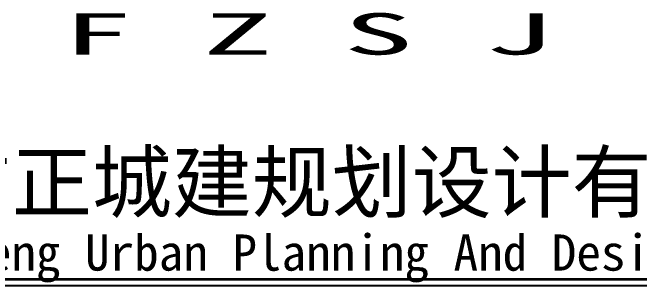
# Model space of a CAD drawing. Extents: x -3102990 to -851544, y -5293060 to -2540151.
# Drawn here: x -1274492 to -1272236, y -2635340 to -2634359 of the extents above; entities that cross this region are included whole.
import ezdxf

# ---------------------------------------------------------------- set-up
doc = ezdxf.new("R2010")
doc.units = 0
doc.header["$LTSCALE"] = 1000
doc.layers.get('0').update_dxf_attribs({"linetype": 'CONTINUOUS'})
doc.layers.add('PUB_TEXT', color=7, linetype='CONTINUOUS')
doc.layers.add('PUB_TITLE', color=4, linetype='CONTINUOUS')
doc.styles.add('-黑体', font='simhei.ttf')
doc.styles.add('STYLE1', font='simhei.ttf', dxfattribs={"width": 0.8})

# ---------------------------------------------------------------- blocks, each defined once
blk = doc.blocks.new('A$C18BE6784')
at = {"color": 4, "lineweight": 35}
blk.add_line((83134.8, 37584.9), (87806.5, 37584.9), dxfattribs=at)
at = {"color": 4, "lineweight": -2}
blk.add_line((83134.8, 37562.5), (87806.5, 37562.5), dxfattribs=at)
at = {"layer": 'PUB_TEXT', "style": '-黑体'}
for s, height, p in [('合肥市方正城建规划设计有限公司', 210.912, (83185.3, 37828.5)), ('Hefei Fangzheng Urban Planning And Design Co.,Ltd', 129.922, (83184.9, 37615.8))]:
    blk.add_text(s, height=height, dxfattribs=at).set_placement(p)
at = {"layer": 'PUB_TITLE', "color": 4, "style": 'STYLE1', "width": 2.5}
blk.add_text('F Z S J', height=148.68, dxfattribs=at).set_placement((84516.5, 38392.2))

msp = doc.modelspace()

# ---------------------------------------------------------------- block references
at = {"ltscale": 1.5}
msp.add_blockref('A$C18BE6784', (-1358829.95, -2672902.4), dxfattribs=at)

doc.saveas('drawing.dxf')
